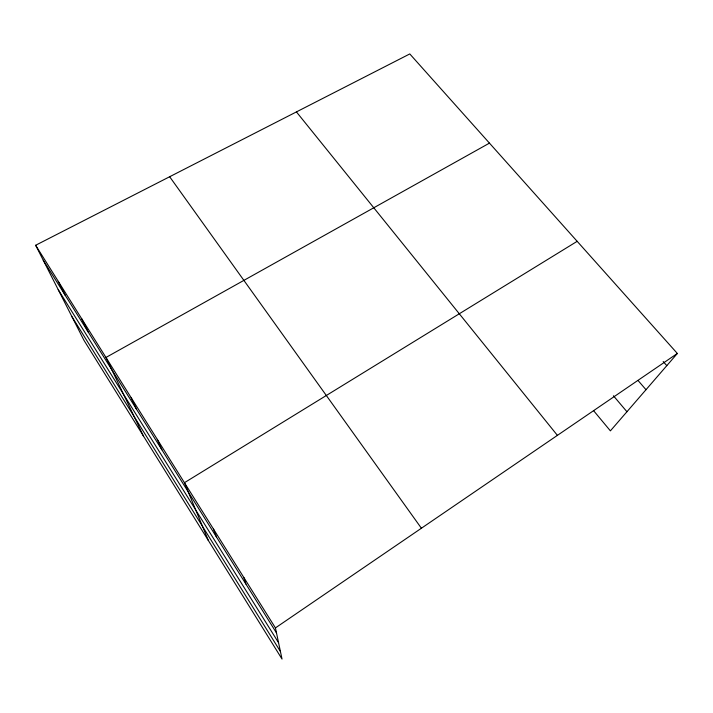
<?xml version="1.0" encoding="UTF-8"?>
<svg xmlns="http://www.w3.org/2000/svg" width="713" height="713" viewBox="0 0 713 713"><rect width="100%" height="100%" fill="white"/><g stroke="black" fill="none" stroke-linecap="round" stroke-linejoin="round"><path stroke-width="1.07" d="M35.65 245.263L275.432 627.912L282.027 659.062L83.956 340.297L35.65 245.263L409.788 53.938L677.35 353.47L610.39 430.866L593.519 410.581M275.432 627.912L677.35 353.47M577.173 241.324L184.435 482.701L208.374 540.534M489.457 143.126L105.961 357.463L143.384 435.937M663.179 361.536L666.807 365.653M638.019 380.466L646.005 389.699M613.43 395.777L626.941 411.731M296.43 111.905L557.406 435.367M169.658 176.735L421.401 528.235M43.226 260.165L276.492 632.93M58.208 289.647L278.56 642.716M71.977 316.724L280.432 651.522M58.261 281.341L65.32 295.476M81.683 318.72L88.189 332.026M131.139 397.649L136.415 409.084M157.279 439.368L161.86 449.743M213.526 529.135L216.502 537.076M243.837 577.494L245.896 584.036"/></g></svg>
